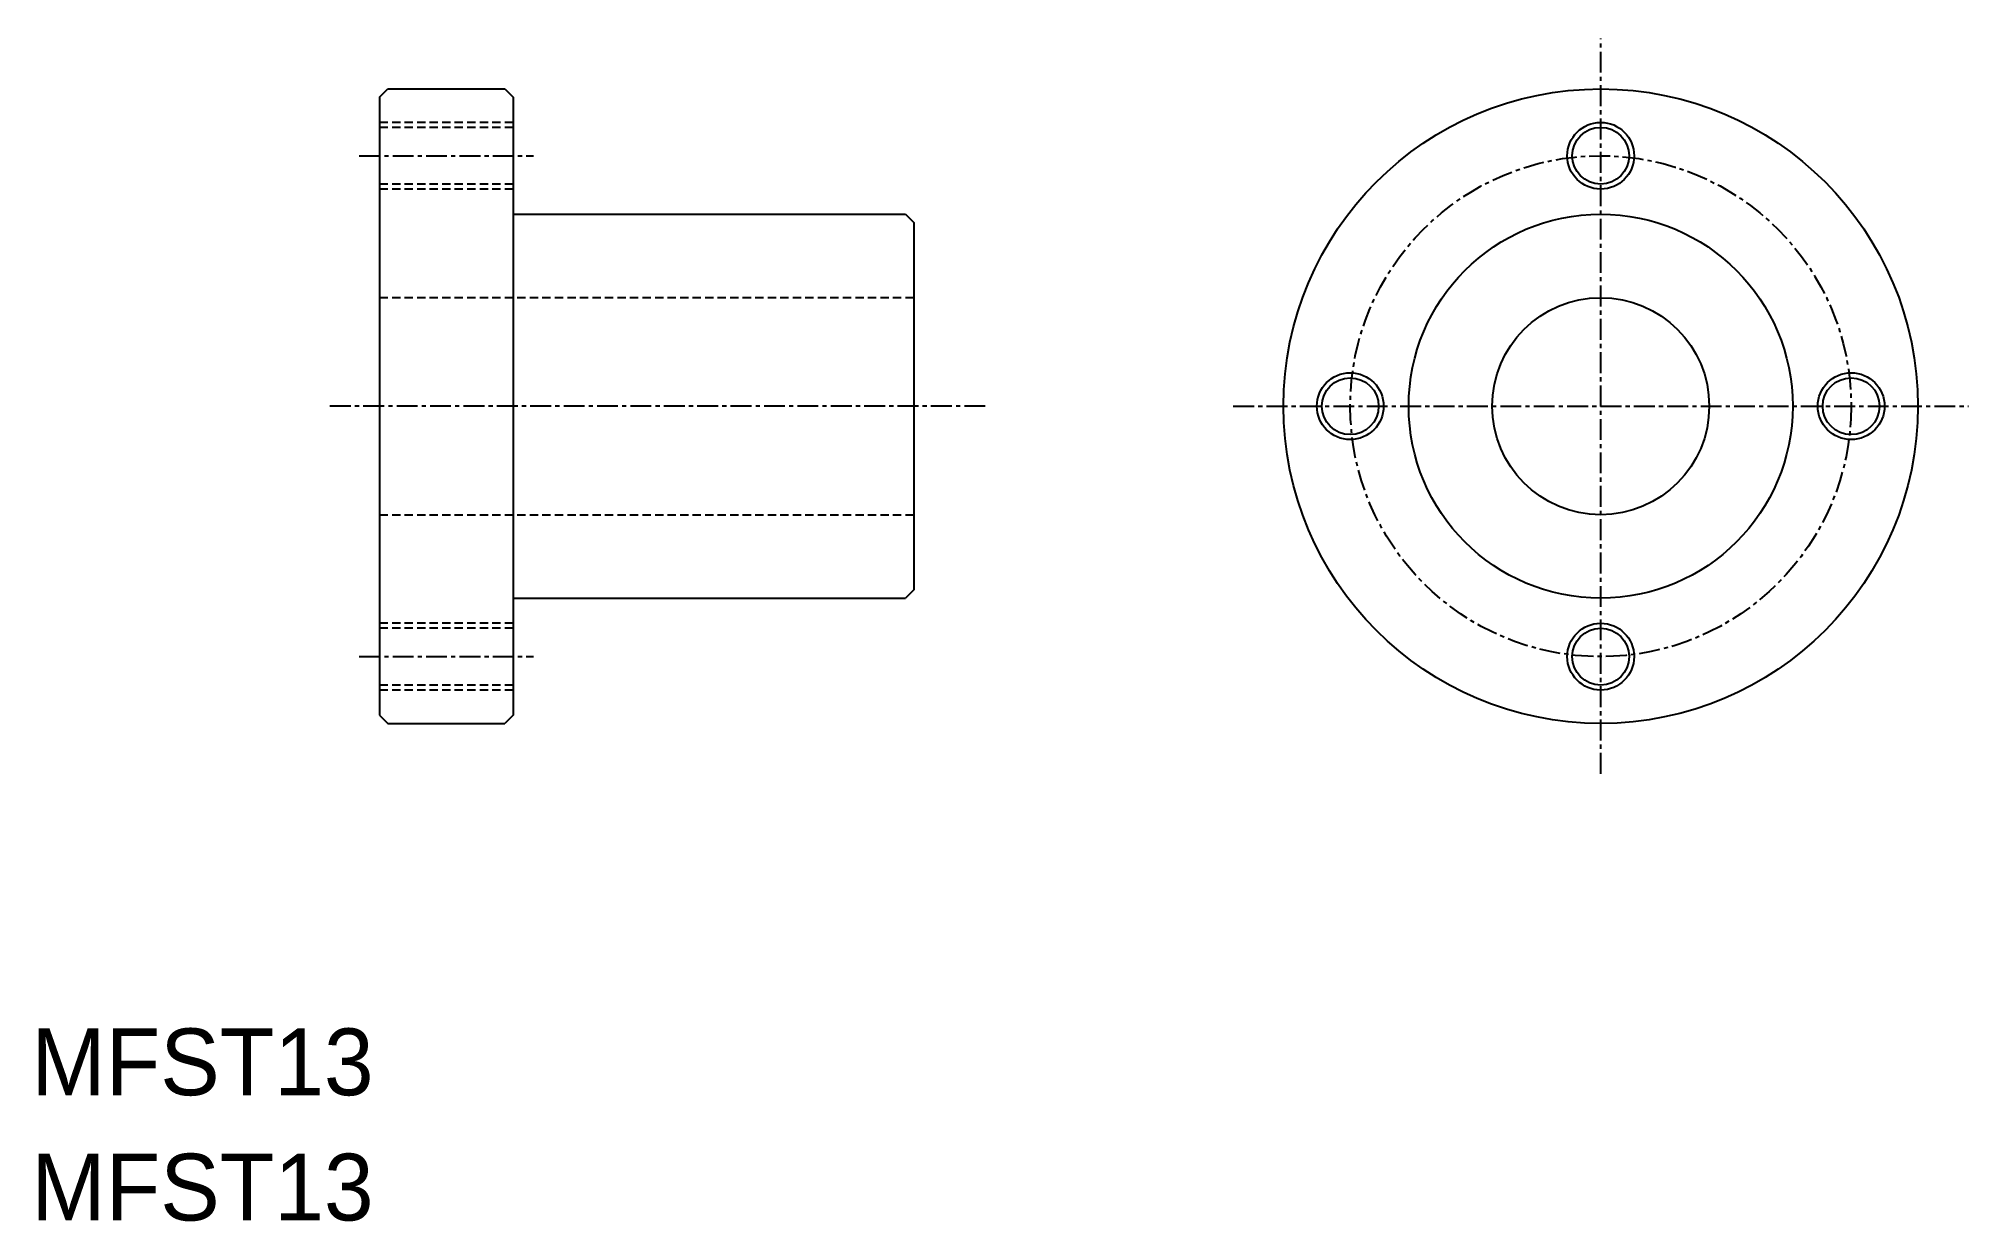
# Model space of a CAD drawing. Extents: x 61 to 177, y 42 to 113.
import ezdxf

# ---------------------------------------------------------------- set-up
doc = ezdxf.new("R2010")
doc.units = 0
doc.linetypes.add('CENTER', pattern=[2, 1.25, -0.25, 0.25, -0.25])
doc.linetypes.add('DASHED', pattern=[0.75, 0.5, -0.25])
doc.layers.get('0').update_dxf_attribs({"linetype": 'CONTINUOUS'})
doc.layers.add('CENTER', color=1, linetype='CENTER')

msp = doc.modelspace()

# ---------------------------------------------------------------- linework, layer by layer
at = {"color": 7, "linetype": 'CONTINUOUS'}
for p, q in [((81.72, 109.26), (82.22, 109.76)), ((81.72, 109.26), (81.72, 72.26)), ((82.22, 109.76), (89.22, 109.76)), ((89.22, 109.76), (89.72, 109.26)), ((89.72, 109.26), (89.72, 72.26)), ((89.72, 102.26), (113.22, 102.26)), ((113.22, 102.26), (113.72, 101.76)), ((113.72, 101.76), (113.72, 79.76)), ((113.72, 79.76), (113.22, 79.26)), ((89.72, 79.26), (113.22, 79.26)), ((81.72, 72.26), (82.22, 71.76)), ((82.22, 71.76), (89.22, 71.76)), ((89.72, 72.26), (89.22, 71.76))]:
    msp.add_line(p, q, dxfattribs=at)
at = {"color": 3, "linetype": 'DASHED'}
for p, q in [((89.72, 107.76), (81.72, 107.76)), ((89.72, 107.46), (81.72, 107.46)), ((89.72, 104.06), (81.72, 104.06)), ((89.72, 103.76), (81.72, 103.76)), ((113.72, 97.26), (81.72, 97.26)), ((81.72, 84.26), (113.72, 84.26)), ((89.72, 77.76), (81.72, 77.76)), ((89.72, 77.46), (81.72, 77.46)), ((89.72, 74.06), (81.72, 74.06)), ((89.72, 73.76), (81.72, 73.76))]:
    msp.add_line(p, q, dxfattribs=at)
at = {"color": 7, "linetype": 'CONTINUOUS'}
for centre, radius in [((154.86, 90.76), 19), ((154.86, 105.76), 1.7), ((154.86, 90.76), 11.5), ((154.86, 90.76), 6.5), ((139.86, 90.76), 1.7), ((169.86, 90.76), 1.7), ((154.86, 75.76), 1.7)]:
    msp.add_circle(centre, radius, dxfattribs=at)
at = {"color": 3, "linetype": 'CONTINUOUS'}
for centre in [(154.86, 105.76), (139.86, 90.76), (169.86, 90.76), (154.86, 75.76)]:
    msp.add_circle(centre, 2, dxfattribs=at)
at = {"layer": 'CENTER', "color": 1, "linetype": 'CENTER'}
for p, q in [((154.86, 68.74), (154.86, 112.78)), ((80.51, 105.76), (90.94, 105.76)), ((118, 90.76), (78.64, 90.76)), ((132.85, 90.76), (176.88, 90.76)), ((80.51, 75.76), (90.94, 75.76))]:
    msp.add_line(p, q, dxfattribs=at)
msp.add_circle((154.86, 90.76), 15, dxfattribs=at)

# ---------------------------------------------------------------- texts
at = {"color": 7, "linetype": 'CONTINUOUS'}
for p in [(60.86, 49.49), (60.86, 41.99)]:
    msp.add_text('MFST13', height=4, dxfattribs=at).set_placement(p)

doc.saveas('drawing.dxf')
